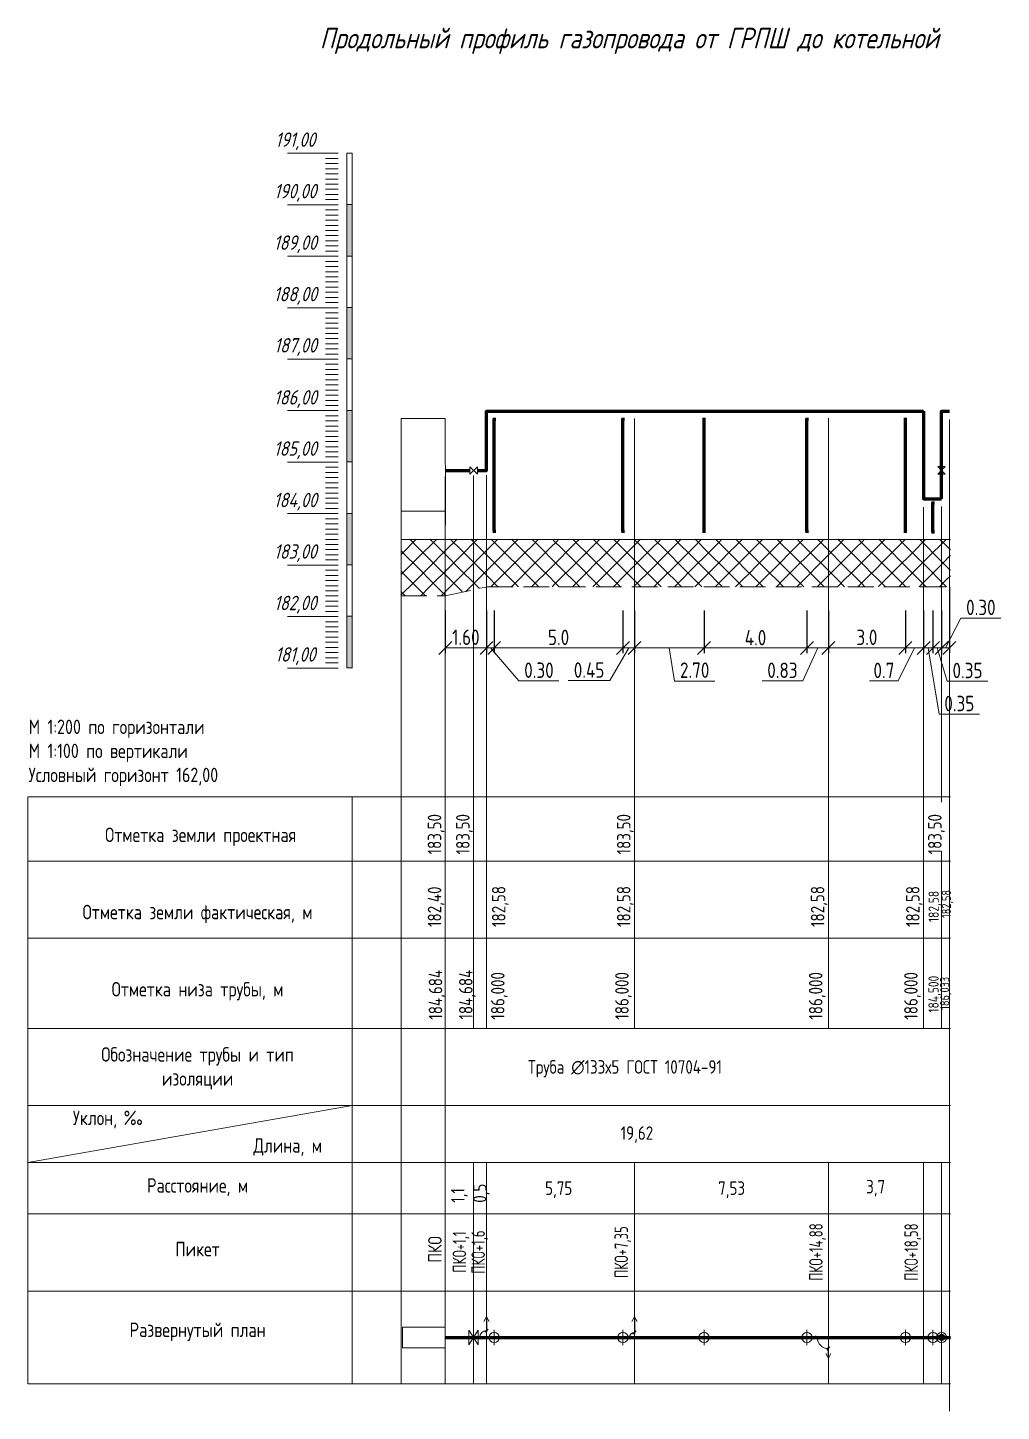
# Model space of a CAD drawing. Header units: inches. Extents: x -228863 to 215834, y 14270 to 189847.
# Drawn here: x 190357 to 209269, y 38203 to 65083 of the extents above; entities that cross this region are included whole.
import ezdxf
from ezdxf.enums import TextEntityAlignment as Align

# ---------------------------------------------------------------- set-up
doc = ezdxf.new("R2010")
doc.units = ezdxf.units.IN
doc.header["$MEASUREMENT"] = 0
doc.linetypes.add('Cплошная', pattern=[0])
doc.linetypes.add('GOST2.303 4', pattern=[7, 5, -2, 0])
doc.layers.get('0').update_dxf_attribs({"linetype": 'CONTINUOUS', "lineweight": 20})
doc.layers.get('Defpoints').update_dxf_attribs({"linetype": 'CONTINUOUS'})
doc.layers.add('_ГП_ГАЗ', color=7, linetype='CONTINUOUS', lineweight=20)
doc.layers.add('ГСН', color=30, linetype='CONTINUOUS', lineweight=60)
doc.styles.add('GOST 2.304', font='CS_Gost2304.shx')
doc.styles.add('ГОСТ 2.304', font='CS_Gost2304.shx')
doc.dimstyles.new('ГОСТ', dxfattribs={"dimtxt": 3.5, "dimasz": 2.5, "dimexe": 1, "dimexo": 0, "dimgap": 0.5, "dimtad": 1, "dimdec": 0, "dimzin": 1, "dimdsep": 46, "dimtxsty": 'ГОСТ 2.304', "dimblk": 'OBLIQUE', "dimblk1": 'OBLIQUE', "dimblk2": 'OBLIQUE', "dimcen": 3.5, "dimaunit": 1, "dimadec": 0, "dimazin": 0, "dimtfac": 1, "dimtdec": 1, "dimtmove": 0, "dimatfit": 3, "dimldrblk": 'OBLIQUE', "dimfxl": 1, "dimlwd": 20, "dimarcsym": 0})

# ---------------------------------------------------------------- blocks, each defined once
blk = doc.blocks.new('_Oblique')
at = {"color": 0, "linetype": 'ByBlock', "lineweight": -2}
blk.add_line((-0.5, -0.5), (0.5, 0.5), dxfattribs=at)
blk = doc.blocks.new('*D181')
at = {"layer": '_ГП_ГАЗ', "color": 0, "lineweight": -2}
for p, q in [((199269, 40038), (199269, 39745)), ((199258, 39638), (199112, 39638))]:
    blk.add_line(p, q, dxfattribs=at)
at = {"layer": '_ГП_ГАЗ', "color": 0, "lineweight": 20}
blk.add_arc((199269, 39638), 132, 90, 180, dxfattribs=at)
at = {"layer": 'Defpoints', "color": 0}
for p in [(199269, 40038), (199203, 39752), (199258, 39638), (199269, 39638)]:
    blk.add_point(p, dxfattribs=at)
at = {"layer": '_ГП_ГАЗ', "color": 0, "lineweight": 20, "xscale": 62.50000000000001, "yscale": 62.50000000000001, "zscale": 62.50000000000001}
blk.add_blockref('_Oblique', (199269, 39770), dxfattribs=at)
at = {"layer": '_ГП_ГАЗ', "color": 0, "lineweight": 20, "xscale": 62.50000000000001, "yscale": 62.50000000000001, "zscale": 62.50000000000001, "rotation": 270}
blk.add_blockref('_Oblique', (199137, 39638), dxfattribs=at)
blk = doc.blocks.new('*D182')
at = {"layer": '_ГП_ГАЗ', "color": 0, "lineweight": -2}
for p, q in [((202144, 40038), (202144, 39708)), ((202133, 39638), (202023, 39638))]:
    blk.add_line(p, q, dxfattribs=at)
at = {"layer": '_ГП_ГАЗ', "color": 0, "lineweight": 20}
blk.add_arc((202144, 39638), 95.6, 90, 180, dxfattribs=at)
at = {"layer": 'Defpoints', "color": 0}
for p in [(202144, 40038), (202061, 39686), (202133, 39638), (202144, 39638)]:
    blk.add_point(p, dxfattribs=at)
at = {"layer": '_ГП_ГАЗ', "color": 0, "lineweight": 20, "xscale": 62.50000000000001, "yscale": 62.50000000000001, "zscale": 62.50000000000001, "rotation": 270}
blk.add_blockref('_Oblique', (202048, 39638), dxfattribs=at)
at = {"layer": '_ГП_ГАЗ', "color": 0, "lineweight": 20, "xscale": 62.50000000000001, "yscale": 62.50000000000001, "zscale": 62.50000000000001}
blk.add_blockref('_Oblique', (202144, 39733), dxfattribs=at)
blk = doc.blocks.new('*D183')
at = {"color": 0, "lineweight": -2, "ltscale": 100}
for p, q in [((199269, 53761), (199269, 52933)), ((199419, 53761), (199419, 52933))]:
    blk.add_line(p, q, dxfattribs=at)
at = {"color": 0, "lineweight": 20, "ltscale": 100}
for p, q in [((199269, 53033), (199419, 53033)), ((199900, 52393), (199344, 53033)), ((200675, 52393), (199900, 52393))]:
    blk.add_line(p, q, dxfattribs=at)
at = {"layer": 'Defpoints', "color": 0}
for p in [(199269, 53761), (199419, 53761), (199419, 53033)]:
    blk.add_point(p, dxfattribs=at)
at = {"color": 0, "lineweight": 20, "xscale": 250, "yscale": 250, "zscale": 250, "rotation": 180}
blk.add_blockref('_Oblique', (199269, 53033), dxfattribs=at)
at = {"color": 0, "lineweight": 20, "xscale": 250, "yscale": 250, "zscale": 250}
blk.add_blockref('_Oblique', (199419, 53033), dxfattribs=at)
at = {"color": 0, "linetype": 'ByBlock', "lineweight": 25, "ltscale": 50, "insert": (200288, 52600), "char_height": 300, "attachment_point": 5, "style": 'ГОСТ 2.304'}
blk.add_mtext('0.30', dxfattribs=at)
blk = doc.blocks.new('*D184')
at = {"color": 0, "lineweight": -2}
for p, q in [((199419, 53761), (199419, 52933)), ((201919, 53761), (201919, 52933))]:
    blk.add_line(p, q, dxfattribs=at)
at = {"color": 0, "lineweight": 20}
blk.add_line((199419, 53033), (201919, 53033), dxfattribs=at)
at = {"layer": 'Defpoints', "color": 0}
for p in [(199419, 53761), (201919, 53761), (201919, 53033)]:
    blk.add_point(p, dxfattribs=at)
at = {"color": 0, "lineweight": 20, "xscale": 250, "yscale": 250, "zscale": 250, "rotation": 180}
blk.add_blockref('_Oblique', (199419, 53033), dxfattribs=at)
at = {"color": 0, "lineweight": 20, "xscale": 250, "yscale": 250, "zscale": 250}
blk.add_blockref('_Oblique', (201919, 53033), dxfattribs=at)
at = {"color": 0, "linetype": 'ByBlock', "lineweight": 25, "ltscale": 50, "insert": (200669, 53239), "char_height": 300, "attachment_point": 5, "style": 'ГОСТ 2.304'}
blk.add_mtext('5.0', dxfattribs=at)
blk = doc.blocks.new('*D185')
at = {"color": 0, "lineweight": -2}
for p, q in [((201919, 53761), (201919, 52933)), ((202144, 53761), (202144, 52933))]:
    blk.add_line(p, q, dxfattribs=at)
at = {"color": 0, "lineweight": 20}
for p, q in [((201667, 52398), (202032, 53033)), ((201919, 53033), (202144, 53033)), ((200858, 52398), (201667, 52398))]:
    blk.add_line(p, q, dxfattribs=at)
at = {"layer": 'Defpoints', "color": 0}
for p in [(201919, 53761), (202144, 53761), (202144, 53033)]:
    blk.add_point(p, dxfattribs=at)
at = {"color": 0, "lineweight": 20, "xscale": 250, "yscale": 250, "zscale": 250, "rotation": 180}
blk.add_blockref('_Oblique', (201919, 53033), dxfattribs=at)
at = {"color": 0, "lineweight": 20, "xscale": 250, "yscale": 250, "zscale": 250}
blk.add_blockref('_Oblique', (202144, 53033), dxfattribs=at)
at = {"color": 0, "linetype": 'ByBlock', "lineweight": 25, "ltscale": 50, "insert": (201262, 52604), "char_height": 300, "attachment_point": 5, "style": 'ГОСТ 2.304'}
blk.add_mtext('0.45', dxfattribs=at)
blk = doc.blocks.new('*D186')
at = {"color": 0, "lineweight": -2}
for p, q in [((203494, 53761), (203494, 52933)), ((205494, 53761), (205494, 52933))]:
    blk.add_line(p, q, dxfattribs=at)
at = {"color": 0, "lineweight": 20}
blk.add_line((203494, 53033), (205494, 53033), dxfattribs=at)
at = {"layer": 'Defpoints', "color": 0}
for p in [(203494, 53761), (205494, 53761), (205494, 53033)]:
    blk.add_point(p, dxfattribs=at)
at = {"color": 0, "lineweight": 20, "xscale": 250, "yscale": 250, "zscale": 250, "rotation": 180}
blk.add_blockref('_Oblique', (203494, 53033), dxfattribs=at)
at = {"color": 0, "lineweight": 20, "xscale": 250, "yscale": 250, "zscale": 250}
blk.add_blockref('_Oblique', (205494, 53033), dxfattribs=at)
at = {"color": 0, "linetype": 'ByBlock', "lineweight": 25, "ltscale": 50, "insert": (204494, 53233), "char_height": 300, "attachment_point": 5, "style": 'ГОСТ 2.304'}
blk.add_mtext('4.0', dxfattribs=at)
blk = doc.blocks.new('*D187')
at = {"color": 0, "lineweight": -2, "ltscale": 100}
for p, q in [((207759, 53761), (207759, 52933)), ((207941, 53761), (207941, 52933))]:
    blk.add_line(p, q, dxfattribs=at)
at = {"color": 0, "lineweight": 20, "ltscale": 100}
for p, q in [((207759, 53033), (207941, 53033)), ((208059, 51747), (207850, 53033)), ((208846, 51747), (208059, 51747))]:
    blk.add_line(p, q, dxfattribs=at)
at = {"layer": 'Defpoints', "color": 0}
for p in [(207759, 53761), (207941, 53761), (207941, 53033)]:
    blk.add_point(p, dxfattribs=at)
at = {"color": 0, "lineweight": 20, "xscale": 250, "yscale": 250, "zscale": 250, "rotation": 180}
blk.add_blockref('_Oblique', (207759, 53033), dxfattribs=at)
at = {"color": 0, "lineweight": 20, "xscale": 250, "yscale": 250, "zscale": 250}
blk.add_blockref('_Oblique', (207941, 53033), dxfattribs=at)
at = {"color": 0, "linetype": 'ByBlock', "lineweight": 25, "ltscale": 50, "insert": (208453, 51953), "char_height": 300, "attachment_point": 5, "style": 'ГОСТ 2.304'}
blk.add_mtext('0.35', dxfattribs=at)
blk = doc.blocks.new('*D188')
at = {"color": 0, "lineweight": -2, "ltscale": 100}
for p, q in [((208259, 54223), (208259, 52933)), ((208109, 53761), (208109, 52933))]:
    blk.add_line(p, q, dxfattribs=at)
at = {"color": 0, "lineweight": 20, "ltscale": 100}
for p, q in [((208484, 53614), (208184, 53033)), ((209259, 53614), (208484, 53614)), ((208109, 53033), (208259, 53033))]:
    blk.add_line(p, q, dxfattribs=at)
at = {"layer": 'Defpoints', "color": 0}
for p in [(208259, 54223), (208109, 53761), (208259, 53033)]:
    blk.add_point(p, dxfattribs=at)
at = {"color": 0, "lineweight": 20, "xscale": 250, "yscale": 250, "zscale": 250, "rotation": 180}
blk.add_blockref('_Oblique', (208109, 53033), dxfattribs=at)
at = {"color": 0, "lineweight": 20, "xscale": 250, "yscale": 250, "zscale": 250}
blk.add_blockref('_Oblique', (208259, 53033), dxfattribs=at)
at = {"color": 0, "linetype": 'ByBlock', "lineweight": 25, "ltscale": 50, "insert": (208871, 53820), "char_height": 300, "attachment_point": 5, "style": 'ГОСТ 2.304'}
blk.add_mtext('0.30', dxfattribs=at)
blk = doc.blocks.new('*D189')
at = {"color": 0, "lineweight": -2, "ltscale": 100}
for p, q in [((198469, 53761), (198469, 52933)), ((199269, 53761), (199269, 52933))]:
    blk.add_line(p, q, dxfattribs=at)
at = {"color": 0, "lineweight": 20, "ltscale": 100}
blk.add_line((198469, 53033), (199269, 53033), dxfattribs=at)
at = {"layer": 'Defpoints', "color": 0}
for p in [(198469, 53761), (199269, 53761), (199269, 53033)]:
    blk.add_point(p, dxfattribs=at)
at = {"color": 0, "lineweight": 20, "xscale": 250, "yscale": 250, "zscale": 250, "rotation": 180}
blk.add_blockref('_Oblique', (198469, 53033), dxfattribs=at)
at = {"color": 0, "lineweight": 20, "xscale": 250, "yscale": 250, "zscale": 250}
blk.add_blockref('_Oblique', (199269, 53033), dxfattribs=at)
at = {"color": 0, "linetype": 'ByBlock', "lineweight": 25, "ltscale": 50, "insert": (198869, 53241), "char_height": 300, "attachment_point": 5, "style": 'ГОСТ 2.304'}
blk.add_mtext('1.60', dxfattribs=at)
blk = doc.blocks.new('*D190')
at = {"color": 0, "lineweight": -2, "ltscale": 100}
for p, q in [((202144, 53761), (202144, 52933)), ((203494, 53761), (203494, 52933))]:
    blk.add_line(p, q, dxfattribs=at)
at = {"color": 0, "lineweight": 20, "ltscale": 100}
for p, q in [((202144, 53033), (203494, 53033)), ((202921, 52389), (202819, 53033)), ((203704, 52389), (202921, 52389))]:
    blk.add_line(p, q, dxfattribs=at)
at = {"layer": 'Defpoints', "color": 0}
for p in [(202144, 53761), (203494, 53761), (203494, 53033)]:
    blk.add_point(p, dxfattribs=at)
at = {"color": 0, "lineweight": 20, "xscale": 250, "yscale": 250, "zscale": 250, "rotation": 180}
blk.add_blockref('_Oblique', (202144, 53033), dxfattribs=at)
at = {"color": 0, "lineweight": 20, "xscale": 250, "yscale": 250, "zscale": 250}
blk.add_blockref('_Oblique', (203494, 53033), dxfattribs=at)
at = {"color": 0, "linetype": 'ByBlock', "lineweight": 25, "ltscale": 50, "insert": (203313, 52601), "char_height": 300, "attachment_point": 5, "style": 'ГОСТ 2.304'}
blk.add_mtext('2.70', dxfattribs=at)
blk = doc.blocks.new('*D191')
at = {"color": 0, "lineweight": -2, "ltscale": 100}
for p, q in [((205494, 53761), (205494, 52933)), ((205909, 53761), (205909, 52933))]:
    blk.add_line(p, q, dxfattribs=at)
at = {"color": 0, "lineweight": 20, "ltscale": 100}
for p, q in [((205411, 52392), (205702, 53033)), ((205494, 53033), (205909, 53033)), ((204623, 52392), (205411, 52392))]:
    blk.add_line(p, q, dxfattribs=at)
at = {"layer": 'Defpoints', "color": 0}
for p in [(205494, 53761), (205909, 53761), (205909, 53033)]:
    blk.add_point(p, dxfattribs=at)
at = {"color": 0, "lineweight": 20, "xscale": 250, "yscale": 250, "zscale": 250, "rotation": 180}
blk.add_blockref('_Oblique', (205494, 53033), dxfattribs=at)
at = {"color": 0, "lineweight": 20, "xscale": 250, "yscale": 250, "zscale": 250}
blk.add_blockref('_Oblique', (205909, 53033), dxfattribs=at)
at = {"color": 0, "linetype": 'ByBlock', "lineweight": 25, "ltscale": 50, "insert": (205017, 52599), "char_height": 300, "attachment_point": 5, "style": 'ГОСТ 2.304'}
blk.add_mtext('0.83', dxfattribs=at)
blk = doc.blocks.new('*D192')
at = {"color": 0, "lineweight": -2, "ltscale": 100}
for p, q in [((207941, 53761), (207941, 52933)), ((208109, 53761), (208109, 52933))]:
    blk.add_line(p, q, dxfattribs=at)
at = {"color": 0, "lineweight": 20, "ltscale": 100}
for p, q in [((207941, 53033), (208109, 53033)), ((208218, 52389), (208025, 53033)), ((209006, 52389), (208218, 52389))]:
    blk.add_line(p, q, dxfattribs=at)
at = {"layer": 'Defpoints', "color": 0}
for p in [(207941, 53761), (208109, 53761), (208109, 53033)]:
    blk.add_point(p, dxfattribs=at)
at = {"color": 0, "lineweight": 20, "xscale": 250, "yscale": 250, "zscale": 250, "rotation": 180}
blk.add_blockref('_Oblique', (207941, 53033), dxfattribs=at)
at = {"color": 0, "lineweight": 20, "xscale": 250, "yscale": 250, "zscale": 250}
blk.add_blockref('_Oblique', (208109, 53033), dxfattribs=at)
at = {"color": 0, "linetype": 'ByBlock', "lineweight": 25, "ltscale": 50, "insert": (208612, 52595), "char_height": 300, "attachment_point": 5, "style": 'ГОСТ 2.304'}
blk.add_mtext('0.35', dxfattribs=at)
blk = doc.blocks.new('*D193')
at = {"layer": '_ГП_ГАЗ', "color": 0, "lineweight": -2}
for p, q in [((205898, 39638), (205668, 39638)), ((205909, 39238), (205909, 39447))]:
    blk.add_line(p, q, dxfattribs=at)
at = {"layer": '_ГП_ГАЗ', "color": 0, "lineweight": 20}
blk.add_arc((205909, 39638), 216, 180, 270, dxfattribs=at)
at = {"layer": 'Defpoints', "color": 0}
for p in [(205722, 39530), (205898, 39638), (205909, 39638), (205909, 39238)]:
    blk.add_point(p, dxfattribs=at)
at = {"layer": '_ГП_ГАЗ', "color": 0, "lineweight": 20, "xscale": 62.50000000000001, "yscale": 62.50000000000001, "zscale": 62.50000000000001, "rotation": 90}
blk.add_blockref('_Oblique', (205693, 39638), dxfattribs=at)
at = {"layer": '_ГП_ГАЗ', "color": 0, "lineweight": 20, "xscale": 62.50000000000001, "yscale": 62.50000000000001, "zscale": 62.50000000000001}
blk.add_blockref('_Oblique', (205909, 39422), dxfattribs=at)
blk = doc.blocks.new('*D194')
at = {"color": 0, "lineweight": -2}
for p, q in [((207759, 53761), (207759, 52933)), ((207406, 53666), (207406, 52933))]:
    blk.add_line(p, q, dxfattribs=at)
at = {"color": 0, "lineweight": 20}
for p, q in [((207267, 52397), (207583, 53033)), ((207406, 53033), (207759, 53033)), ((206709, 52397), (207267, 52397))]:
    blk.add_line(p, q, dxfattribs=at)
at = {"layer": 'Defpoints', "color": 0}
for p in [(207759, 53761), (207406, 53666), (207759, 53033)]:
    blk.add_point(p, dxfattribs=at)
at = {"color": 0, "lineweight": 20, "xscale": 250, "yscale": 250, "zscale": 250, "rotation": 180}
blk.add_blockref('_Oblique', (207406, 53033), dxfattribs=at)
at = {"color": 0, "lineweight": 20, "xscale": 250, "yscale": 250, "zscale": 250}
blk.add_blockref('_Oblique', (207759, 53033), dxfattribs=at)
at = {"color": 0, "linetype": 'ByBlock', "lineweight": 25, "ltscale": 50, "insert": (206988, 52597), "char_height": 300, "attachment_point": 5, "style": 'ГОСТ 2.304'}
blk.add_mtext('0.7', dxfattribs=at)
blk = doc.blocks.new('*D195')
at = {"color": 0, "lineweight": -2}
for p, q in [((205909, 53761), (205909, 52933)), ((207406, 53761), (207406, 52933))]:
    blk.add_line(p, q, dxfattribs=at)
at = {"color": 0, "lineweight": 20}
blk.add_line((205909, 53033), (207406, 53033), dxfattribs=at)
at = {"layer": 'Defpoints', "color": 0}
for p in [(205909, 53761), (207406, 53761), (207406, 53033)]:
    blk.add_point(p, dxfattribs=at)
at = {"color": 0, "lineweight": 20, "xscale": 250, "yscale": 250, "zscale": 250, "rotation": 180}
blk.add_blockref('_Oblique', (205909, 53033), dxfattribs=at)
at = {"color": 0, "lineweight": 20, "xscale": 250, "yscale": 250, "zscale": 250}
blk.add_blockref('_Oblique', (207406, 53033), dxfattribs=at)
at = {"color": 0, "linetype": 'ByBlock', "lineweight": 25, "ltscale": 50, "insert": (206658, 53239), "char_height": 300, "attachment_point": 5, "style": 'ГОСТ 2.304'}
blk.add_mtext('3.0', dxfattribs=at)

msp = doc.modelspace()

# ---------------------------------------------------------------- hatches: boundary and pattern name
h = msp.add_hatch(color=256)
h.dxf.hatch_style = 1
h.paths.add_polyline_path([(196657.466, 61647.331), (196557.137, 61647.331), (196557.137, 60647.331), (196657.466, 60647.331)])
h = msp.add_hatch(color=256)
h.dxf.hatch_style = 1
h.paths.add_polyline_path([(196557.137, 58647.531), (196657.466, 58647.531), (196657.466, 59647.431), (196557.137, 59647.431)])
h = msp.add_hatch(color=256)
h.dxf.hatch_style = 1
h.paths.add_polyline_path([(196557.137, 56647.731), (196657.466, 56647.731), (196657.466, 57647.631), (196557.137, 57647.631)])
h = msp.add_hatch(color=256)
h.dxf.hatch_style = 1
h.paths.add_polyline_path([(196657.466, 55647.831), (196557.137, 55647.831), (196557.137, 54647.931), (196657.466, 54647.931)])
h = msp.add_hatch(color=256)
h.dxf.hatch_style = 1
h.paths.add_polyline_path([(196557.137, 52648.131), (196657.466, 52648.131), (196657.466, 53648.031), (196557.137, 53648.031)])
at = {"layer": 'ГСН', "linetype": 'Cплошная', "lineweight": 20, "ltscale": 20}
h = msp.add_hatch(dxfattribs=at)
h.set_pattern_fill('Грунт природного уплотнения', color=253, scale=200, pattern_type=2)
h.set_pattern_definition([(45, (291687.78, 56269.94), (-197.9899, 197.9899), [200]), (135, (291687.78, 56269.94), (-197.9899, -197.9899), [200])])
edge = h.paths.add_edge_path()
edge.add_line((197609.024, 55142.93), (197608.46, 54043.372))
edge.add_line((197608.46, 54043.372), (198471.036, 54043.372))
edge.add_line((198471.036, 54043.372), (199269.024, 54218.426))
edge.add_line((199269.024, 54218.426), (208279.024, 54222.93))
edge.add_line((208279.024, 54222.93), (208279.024, 55142.93))
edge.add_line((208279.024, 55142.93), (197609.027, 55147.403))
at = {"layer": 'ГСН', "linetype": 'Cплошная', "lineweight": 60, "ltscale": 20}
h = msp.add_hatch(color=256, dxfattribs=at)
h.dxf.hatch_style = 1
edge = h.paths.add_edge_path()
edge.add_arc((208109.024, 39637.814), 60.201, 359.64, 719.64)

# ---------------------------------------------------------------- linework, layer by layer
for p, q in [((196385.2, 62642.93), (195402.897, 62642.93)), ((196385.2, 62542.93), (196139.624, 62542.93)), ((196385.2, 62442.93), (196139.624, 62442.93)), ((196385.2, 62342.93), (196139.624, 62342.93)), ((196385.2, 62242.93), (196139.624, 62242.93)), ((196385.2, 62142.93), (196139.624, 62142.93)), ((196385.2, 62042.93), (196139.624, 62042.93)), ((196385.2, 61942.93), (196139.624, 61942.93)), ((196385.2, 61842.93), (196139.624, 61842.93)), ((196385.2, 61642.93), (195402.897, 61642.93)), ((196385.2, 61742.93), (196139.624, 61742.93)), ((196385.2, 61542.93), (196139.624, 61542.93)), ((196385.2, 61442.93), (196139.624, 61442.93)), ((196385.2, 61342.93), (196139.624, 61342.93)), ((196385.2, 61242.93), (196139.624, 61242.93)), ((196385.2, 61142.93), (196139.624, 61142.93)), ((196385.2, 61042.93), (196139.624, 61042.93)), ((196385.2, 60942.93), (196139.624, 60942.93)), ((196385.2, 60842.93), (196139.624, 60842.93)), ((196385.2, 60642.93), (195402.897, 60642.93)), ((196385.2, 60742.93), (196139.624, 60742.93)), ((196385.2, 60542.93), (196139.624, 60542.93)), ((196385.2, 60442.93), (196139.624, 60442.93)), ((196385.2, 60342.93), (196139.624, 60342.93)), ((196385.2, 60242.93), (196139.624, 60242.93)), ((196385.2, 60142.93), (196139.624, 60142.93)), ((196385.2, 60042.93), (196139.624, 60042.93)), ((196385.2, 59942.93), (196139.624, 59942.93)), ((196385.2, 59842.93), (196139.624, 59842.93)), ((196385.2, 59742.93), (196139.624, 59742.93)), ((196385.2, 59642.93), (195402.897, 59642.93)), ((196385.2, 59542.93), (196139.624, 59542.93)), ((196385.2, 59442.93), (196139.624, 59442.93)), ((196385.2, 59342.93), (196139.624, 59342.93)), ((196385.2, 59242.93), (196139.624, 59242.93)), ((196385.2, 59142.93), (196139.624, 59142.93)), ((196385.2, 59042.93), (196139.624, 59042.93)), ((196385.2, 58942.93), (196139.624, 58942.93)), ((196385.2, 58642.93), (195402.897, 58642.93)), ((196385.2, 58842.93), (196139.624, 58842.93)), ((196385.2, 58742.93), (196139.624, 58742.93)), ((196557.137, 58647.531), (196657.466, 58647.531)), ((196385.2, 58542.93), (196139.624, 58542.93)), ((196385.2, 58442.93), (196139.624, 58442.93)), ((196385.2, 58342.93), (196139.624, 58342.93)), ((196385.2, 58242.93), (196139.624, 58242.93)), ((196385.2, 58142.93), (196139.624, 58142.93)), ((196385.2, 58042.93), (196139.624, 58042.93)), ((196385.2, 57942.93), (196139.624, 57942.93)), ((196385.2, 57842.93), (196139.624, 57842.93)), ((196385.2, 57642.93), (195402.897, 57642.93)), ((196385.2, 57742.93), (196139.624, 57742.93)), ((196385.2, 57542.93), (196139.624, 57542.93)), ((196557.137, 57647.631), (196657.466, 57647.631)), ((196385.2, 57442.93), (196139.624, 57442.93)), ((196385.2, 57342.93), (196139.624, 57342.93)), ((196385.2, 57242.93), (196139.624, 57242.93)), ((196385.2, 57142.93), (196139.624, 57142.93)), ((196385.2, 57042.93), (196139.624, 57042.93)), ((196385.2, 56942.93), (196139.624, 56942.93)), ((196385.2, 56842.93), (196139.624, 56842.93)), ((196385.2, 56742.93), (196139.624, 56742.93)), ((196385.2, 56642.93), (195402.897, 56642.93)), ((196385.2, 56542.93), (196139.624, 56542.93)), ((196557.137, 56647.731), (196657.466, 56647.731)), ((196385.2, 56442.93), (196139.624, 56442.93)), ((196385.2, 56342.93), (196139.624, 56342.93)), ((196385.2, 56242.93), (196139.624, 56242.93)), ((196385.2, 56142.93), (196139.624, 56142.93)), ((196385.2, 56042.93), (196139.624, 56042.93)), ((196385.2, 55942.93), (196139.624, 55942.93)), ((196385.2, 55642.93), (195402.897, 55642.93)), ((196385.2, 55842.93), (196139.624, 55842.93)), ((196385.2, 55742.93), (196139.624, 55742.93)), ((196385.2, 55542.93), (196139.624, 55542.93)), ((196385.2, 55442.93), (196139.624, 55442.93)), ((196385.2, 55342.93), (196139.624, 55342.93)), ((196385.2, 55242.93), (196139.624, 55242.93)), ((196385.2, 55142.93), (196139.624, 55142.93)), ((196385.2, 55042.93), (196139.624, 55042.93)), ((196385.2, 54942.93), (196139.624, 54942.93)), ((196385.2, 54842.93), (196139.624, 54842.93)), ((196385.2, 54642.93), (195402.897, 54642.93)), ((196385.2, 54742.93), (196139.624, 54742.93)), ((196385.2, 54542.93), (196139.624, 54542.93)), ((196385.2, 54442.93), (196139.624, 54442.93)), ((196385.2, 54342.93), (196139.624, 54342.93)), ((196385.2, 54242.93), (196139.624, 54242.93)), ((196385.2, 54142.93), (196139.624, 54142.93)), ((196385.2, 54042.93), (196139.624, 54042.93)), ((196385.2, 53942.93), (196139.624, 53942.93)), ((196385.2, 53842.93), (196139.624, 53842.93)), ((196385.2, 53642.93), (195402.897, 53642.93)), ((196385.2, 53742.93), (196139.624, 53742.93)), ((196385.2, 53542.93), (196139.624, 53542.93)), ((196385.2, 53442.93), (196139.624, 53442.93)), ((196385.2, 53342.93), (196139.624, 53342.93)), ((196385.2, 53242.93), (196139.624, 53242.93)), ((196385.2, 53142.93), (196139.624, 53142.93)), ((196385.2, 53042.93), (196139.624, 53042.93)), ((196385.2, 52942.93), (196139.624, 52942.93)), ((196385.2, 52842.93), (196139.624, 52842.93)), ((196385.2, 52742.93), (196139.624, 52742.93)), ((196385.2, 52642.93), (195402.897, 52642.93)), ((196657.466, 50142.93), (208279.024, 50142.93)), ((190357.466, 48892.93), (208279.024, 48892.93)), ((190357.466, 47392.93), (208279.024, 47392.93)), ((190357.466, 47392.93), (208279.024, 47392.93)), ((190357.466, 45642.93), (208279.024, 45642.93)), ((190357.466, 45642.93), (208279.024, 45642.93)), ((190357.466, 44142.93), (206229.024, 44142.93)), ((190357.466, 44142.93), (208279.024, 44142.93)), ((190357.466, 43037.814), (208279.024, 43037.814)), ((190357.466, 42037.814), (208279.024, 42037.814))]:
    msp.add_line(p, q)
at = {"color": 3, "linetype": 'Cплошная', "lineweight": 20, "ltscale": 10}
for p, q in [((202144.024, 57489.595), (202144.024, 45642.93)), ((205909.024, 57495.305), (205909.024, 45642.93)), ((208259.024, 57469.714), (208259.024, 38202.913)), ((198469.024, 56361.358), (198469.024, 46732.059)), ((198469.024, 56361.358), (198469.024, 38737.814)), ((199019.024, 56381.239), (199019.024, 45642.93)), ((199269.024, 56387.866), (199269.024, 45642.93)), ((207759.024, 55769.903), (207759.024, 45642.93)), ((208109.024, 55779.844), (208109.024, 50037.654)), ((197609.024, 55142.93), (197609.024, 38737.814)), ((208109.024, 49082.848), (208109.024, 45642.93)), ((199019.024, 43037.814), (199019.024, 38737.814)), ((199269.024, 43037.814), (199269.024, 38737.814)), ((202144.024, 43037.814), (202144.024, 38737.814)), ((205909.024, 43037.814), (205909.024, 38737.814)), ((207759.024, 43037.814), (207759.024, 38737.814)), ((208109.024, 43037.814), (208109.024, 38737.814))]:
    msp.add_line(p, q, dxfattribs=at)
at = {"extrusion": (0, 1, 0)}
for points, elevation in [([(-196557.137, 0), (-196657.466, 0)], 62647.331), ([(-196557.137, 0), (-196657.466, 0)], 61647.331), ([(-196557.137, 0), (-196657.466, 0)], 60647.331), ([(-196557.137, 0), (-196657.466, 0)], 59647.431), ([(-196557.137, 0), (-196657.466, 0)], 55647.831), ([(-196557.137, 0), (-196657.466, 0)], 54647.931), ([(-196557.137, 0), (-196657.466, 0)], 53648.031), ([(-196557.137, 0), (-196657.466, 0)], 52648.131), ([(-196657.466, 0), (-190357.466, 0)], 50142.93), ([(-190357.466, 0), (-196657.466, 0)], 38737.814)]:
    msp.add_lwpolyline(points, dxfattribs=dict(at, elevation=elevation))
at = {"extrusion": (1, 0, 0)}
for points, elevation in [([(55653.656, 0), (62642.93, 0)], 196557.137), ([(52642.93, 0), (62642.93, 0)], 196557.137), ([(55653.656, 0), (62642.93, 0)], 196657.466), ([(52642.93, 0), (62642.93, 0)], 196657.466), ([(54647.931, 0), (55307.931, 0)], 196657.466), ([(50142.93, 0), (38737.814, 0)], 190357.466), ([(38737.814, 0), (50142.93, 0)], 196657.466)]:
    msp.add_lwpolyline(points, dxfattribs=dict(at, elevation=elevation))
at = {"linetype": 'Continuous', "lineweight": 20, "ltscale": 100}
msp.add_lwpolyline([(197609.024, 55142.93), (208279.024, 55142.93)], dxfattribs=at)
at = {"linetype": 'GOST2.303 4', "lineweight": 20, "ltscale": 100}
msp.add_lwpolyline([(197609.024, 54043.371), (198469.024, 54042.93), (199289.555, 54222.93), (208279.024, 54222.93)], dxfattribs=at)
for points in [[(190357.466, 43037.814), (196657.466, 44142.93)], [(190357.466, 40537.814), (208279.024, 40537.814)], [(193440.13, 38737.814), (208279.024, 38737.814)]]:
    msp.add_lwpolyline(points)
at = {"layer": '_ГП_ГАЗ', "color": 254, "linetype": 'Cплошная', "lineweight": 20, "ltscale": 25}
msp.add_line((196657.466, 38737.814), (196657.466, 40537.814), dxfattribs=at)
at = {"layer": '_ГП_ГАЗ', "linetype": 'Cплошная', "lineweight": 60, "ltscale": 25}
msp.add_line((198469.024, 39637.814), (208279.024, 39637.814), dxfattribs=at)
at = {"layer": '_ГП_ГАЗ', "linetype": 'Cплошная', "lineweight": 20, "ltscale": 25}
for points in [[(199219.024, 39951.212), (199269.024, 40037.814), (199269.024, 39637.814), (199269.024, 40037.814), (199319.024, 39951.212)], [(202094.024, 39951.212), (202144.024, 40037.814), (202144.024, 39637.814), (202144.024, 40037.814), (202194.024, 39951.212)], [(205859.024, 39324.417), (205909.024, 39237.814), (205909.024, 39637.814), (205909.024, 39237.814), (205959.024, 39324.417)]]:
    msp.add_lwpolyline(points, dxfattribs=at)
at = {"layer": 'ГСН', "linetype": 'Cплошная', "lineweight": 60, "ltscale": 10}
for p, q in [((199389.024, 57478.464), (199449.024, 57478.464)), ((199419.024, 55299.508), (199419.024, 57478.464)), ((201889.024, 57478.464), (201949.024, 57478.464)), ((201919.024, 55299.508), (201919.024, 57478.464)), ((203464.024, 57478.464), (203524.024, 57478.464)), ((203494.024, 55299.508), (203494.024, 57478.464)), ((205464.024, 57478.464), (205524.024, 57478.464)), ((205494.024, 55299.508), (205494.024, 57478.464)), ((207376.27, 57478.464), (207436.27, 57478.464)), ((207406.27, 55299.508), (207406.27, 57478.464)), ((207911.205, 55851.668), (207971.205, 55851.668)), ((207941.205, 55291.938), (207941.205, 55851.668)), ((199389.024, 55299.508), (199449.024, 55299.508)), ((201889.024, 55299.508), (201949.024, 55299.508)), ((203464.024, 55299.508), (203524.024, 55299.508)), ((205464.024, 55299.508), (205524.024, 55299.508)), ((207376.27, 55299.508), (207436.27, 55299.508)), ((207911.205, 55291.938), (207971.205, 55291.938))]:
    msp.add_line(p, q, dxfattribs=at)
at = {"layer": 'ГСН', "color": 7, "linetype": 'Cплошная', "lineweight": 20, "ltscale": 75}
msp.add_line((198469.024, 55142.489), (198469.626, 55691.987), dxfattribs=at)
at = {"layer": 'ГСН', "linetype": 'Cплошная', "lineweight": 20, "ltscale": 20}
for p, q in [((199419.024, 39787.814), (199419.024, 39487.814)), ((201919.024, 39787.814), (201919.024, 39487.814)), ((203494.024, 39787.814), (203494.024, 39487.814)), ((205494.024, 39787.814), (205494.024, 39487.814)), ((207406.27, 39787.814), (207406.27, 39487.814)), ((207941.205, 39787.814), (207941.205, 39487.814))]:
    msp.add_line(p, q, dxfattribs=at)
at = {"layer": 'ГСН', "linetype": 'Cплошная', "lineweight": 60, "ltscale": 10}
for points in [[(199092.887, 56482.059), (199269.024, 56482.059), (199269.024, 57632.059), (207759.024, 57632.059)], [(207759.024, 57632.059), (207759.024, 55932.059), (208109.024, 55932.059)], [(198469.024, 56482.059), (198945.161, 56482.059)]]:
    msp.add_lwpolyline(points, dxfattribs=at)
at = {"layer": 'ГСН', "linetype": 'Cплошная', "lineweight": 60, "ltscale": 20}
msp.add_lwpolyline([(208109.024, 55932.059), (208109.024, 57632.059), (208259.024, 57632.059)], dxfattribs=at)
at = {"layer": 'ГСН', "color": 7, "linetype": 'Cплошная', "lineweight": 20, "ltscale": 20}
for points in [[(197609.024, 55142.93), (197609.024, 57492.93), (198469.024, 57492.93), (198469.626, 55692.458), (197609.626, 55692.458)], [(197635.712, 39437.814), (197635.712, 39837.814), (198469.024, 39837.814), (198469.024, 39437.814), (197635.712, 39437.814)]]:
    msp.add_lwpolyline(points, dxfattribs=at)
at = {"layer": 'ГСН', "linetype": 'Cплошная', "lineweight": 20, "ltscale": 75}
for points in [[(198945.161, 56411.348), (198945.161, 56552.77), (199092.887, 56411.348), (199092.887, 56552.77), (198945.161, 56411.348)], [(208179.735, 56408.196), (208038.313, 56408.196), (208179.735, 56555.922), (208038.313, 56555.922), (208179.735, 56408.196)], [(198928.027, 39496.393), (198928.027, 39779.236), (199110.021, 39496.393), (199110.021, 39779.236), (198928.027, 39496.393)]]:
    msp.add_lwpolyline(points, dxfattribs=at)
at = {"layer": 'ГСН', "linetype": 'Cплошная', "lineweight": 20, "ltscale": 20}
for centre, radius in [((199419.024, 39637.814), 100), ((201919.024, 39637.814), 100), ((203494.024, 39637.814), 100), ((205494.024, 39637.814), 100), ((207406.27, 39637.814), 100), ((207941.205, 39637.814), 100), ((208109.024, 39637.814), 98.727), ((208109.024, 39637.814), 60.201)]:
    msp.add_circle(centre, radius, dxfattribs=at)

# ---------------------------------------------------------------- texts
at = {"style": 'GOST 2.304', "oblique": 15}
for s, height, p in [('Продольный профиль газопровода от ГРПШ до котельной', 400, (202043.514, 64827.501)), ('191,00', 280, (195555.612, 62875.237)), ('190,00', 280, (195555.612, 61875.036)), ('189,00', 280, (195555.612, 60875.136)), ('188,00', 280, (195555.612, 59875.236)), ('187,00', 280, (195559.431, 58879.737)), ('186,00', 280, (195557.606, 57869.052)), ('185,00', 280, (195555.612, 56874.536)), ('184,00', 280, (195555.612, 55874.637)), ('183,00', 280, (195555.612, 54874.737)), ('182,00', 280, (195555.612, 53874.837)), ('181,00', 280, (195555.612, 52874.937))]:
    msp.add_text(s, height=height, dxfattribs=at).set_placement(p, align=Align.MIDDLE)
at = {"linetype": 'Continuous', "ltscale": 75, "style": 'ГОСТ 2.304'}
for s, height, p in [('183,50', 262.5, (198390.975, 49021.681)), ('183,50', 262.5, (198940.975, 49021.681)), ('183,50', 262.5, (202065.975, 49021.681)), ('183,50', 262.5, (208109.024, 49021.681)), ('182,58', 262.5, (199638.04, 47612.62)), ('182,58', 262.5, (202065.975, 47612.62)), ('182,58', 262.5, (205830.975, 47612.62)), ('182,58', 262.5, (207680.975, 47612.62)), ('182,40', 262.5, (198390.975, 47612.62)), ('182,58', 200, (208054.568, 47707.273)), ('182,58', 180, (208290.01, 47786.217)), ('184,684', 262.5, (198410.562, 45811.105)), ('184,684', 262.5, (198999.41, 45813.907)), ('186,000', 262.5, (199619.72, 45811.105)), ('186,000', 262.5, (202030.831, 45811.105)), ('186,000', 262.5, (205794.059, 45811.105)), ('186,000', 262.5, (207644.059, 45811.105)), ('184,500', 200, (208052.246, 45948.45)), ('186,033', 180, (208259.024, 46003.014)), ('1,1', 262.5, (198843.64, 42254.837)), ('0,5', 262.5, (199269.024, 42254.837))]:
    msp.add_text(s, height=height, rotation=90, dxfattribs=at).set_placement(p)
for s, p in [('Труба ∅133х5 ГОСТ 10704-91', (200074.965, 44762.168)), ('19,62', (201875.283, 43477.239)), ('5,75', (200407.344, 42407.128)), ('7,53', (203768.378, 42407.128)), ('3,7', (206643.42, 42436.694))]:
    msp.add_text(s, height=262.5, dxfattribs=at).set_placement(p)
at = {"insert": (193104.358, 50995.453), "char_height": 280, "attachment_point": 5, "style": 'GOST 2.304'}
msp.add_mtext_dynamic_manual_height_columns('\\pxql;М 1:200 по горизонтали\\PМ 1:100 по вертикали\\PУсловный горизонт 162,00', width=5455.61782, gutter_width=25, heights=[-1333.96], dxfattribs=at)
at = {"char_height": 280, "attachment_point": 5, "style": 'GOST 2.304'}
for s, insert, width in [('\\pxqc;Отметка земли проектная', (193717.751, 49364.891), 4907.5111), ('\\pxqc;Отметка земли фактическая, м', (193657.466, 47864.891), 6000), ('\\pxqc;Отметка низа трубы, м', (193657.466, 46364.891), 6000), ('\\pxqc;Обозначение трубы и тип изоляции', (193657.466, 44864.891), 4367.28279), ('Уклон, ‰', (191928.977, 43870.844), 4367.28279), ('Длина, м', (195408.795, 43334.879), 4367.28279), ('\\pxqc;Расстояние, м', (193657.466, 42558.189), 4367.28279), ('\\pxqc;Пикет', (193657.466, 41354.171), 4367.28279), ('\\pxqc;Развернутый план', (193657.466, 39748.222), 4367.28279)]:
    msp.add_mtext(s, dxfattribs=dict(at, insert=insert, width=width))
at = {"linetype": 'Continuous', "ltscale": 75, "insert": (198267.369, 41347.963), "char_height": 262.5, "width": 1085.49631, "attachment_point": 5, "rotation": 90, "style": 'ГОСТ 2.304'}
msp.add_mtext('ПКО', dxfattribs=at)
at = {"layer": '_ГП_ГАЗ', "linetype": 'Cплошная', "lineweight": 20, "ltscale": 25, "char_height": 262.5, "attachment_point": 5, "rotation": 90, "style": 'ГОСТ 2.304'}
for s, insert, width in [('{\\W0.85;ПКО+1,1}', (198774.601, 41296.626), 1369.06867), ('{\\W0.85;ПКО+1,6}', (199138.625, 41296.626), 1369.06867), ('{\\W0.85;ПКО+7,35}', (201917.79, 41296.626), 1085.49631), ('{\\W0.85;ПКО+14,88}', (205698.868, 41296.626), 1085.49631), ('{\\W0.85;ПКО+18,58}', (207548.868, 41296.626), 1085.49631)]:
    msp.add_mtext(s, dxfattribs=dict(at, insert=insert, width=width))

# ---------------------------------------------------------------- dimensions: what is measured, and where the dimension line sits
at = {"lineweight": 25, "ltscale": 100}
for base, p1, p2, text, picture, middle in [((208259.024, 53032.6), (208109.024, 53761.259), (208259.024, 54222.93), '0.30', '*D188', (208533.511, 53613.52)), ((207941.205, 53032.6), (207759.024, 53761.259), (207941.205, 53761.259), '0.35', '*D187', (208109.024, 51747.084))]:
    dim = msp.add_linear_dim(base=base, p1=p1, p2=p2, text=text, dimstyle='ГОСТ', override={"dimscale": 100, "dimtxt": 3, "dimdec": 2, "dimlfac": 0.002, "dimtmove": 1}, dxfattribs=at)
    dim.commit()
    dim.dimension.update_dxf_attribs({"geometry": picture, "text_midpoint": middle, "dimtype": 160})
for base, p1, p2, picture, middle in [((199269.024, 53032.6), (198469.024, 53761.259), (199269.024, 53761.259), '*D189', (198869.024, 53032.6)), ((199419.024, 53032.6), (199269.024, 53761.259), (199419.024, 53761.259), '*D183', (199950.237, 52393.301)), ((203494.024, 53032.6), (202144.024, 53761.259), (203494.024, 53761.259), '*D190', (202971.28, 52389.423)), ((205909.024, 53032.6), (205494.024, 53761.259), (205909.024, 53761.259), '*D191', (205360.574, 52392.358))]:
    dim = msp.add_linear_dim(base=base, p1=p1, p2=p2, dimstyle='ГОСТ', override={"dimscale": 100, "dimtxt": 3, "dimdec": 2, "dimlfac": 0.002, "dimtmove": 1}, dxfattribs=at)
    dim.commit()
    dim.dimension.update_dxf_attribs({"geometry": picture, "text_midpoint": middle, "dimtype": 160})
at = {"lineweight": 25}
for base, p1, p2, override, picture, middle in [((201919.024, 53032.6), (199419.024, 53761.259), (201919.024, 53761.259), {"dimscale": 100, "dimtxt": 3, "dimdec": 1, "dimlfac": 0.002}, '*D184', (200669.024, 53238.814)), ((205494.024, 53032.6), (203494.024, 53761.259), (205494.024, 53761.259), {"dimscale": 100, "dimtxt": 3, "dimdec": 1, "dimlfac": 0.002, "dimtmove": 1}, '*D186', (204494.024, 53232.6))]:
    dim = msp.add_linear_dim(base=base, p1=p1, p2=p2, dimstyle='ГОСТ', override=override, dxfattribs=at)
    dim.commit()
    dim.dimension.update_dxf_attribs({"geometry": picture, "text_midpoint": middle})
for base, p1, p2, override, picture, middle in [((202144.024, 53032.6), (201919.024, 53761.259), (202144.024, 53761.259), {"dimscale": 100, "dimtxt": 3, "dimdec": 2, "dimlfac": 0.002, "dimtmove": 1}, '*D185', (201617.438, 52397.782)), ((207406.27, 53032.6), (205909.024, 53761.259), (207406.27, 53761.259), {"dimscale": 100, "dimtxt": 3, "dimdec": 1, "dimlfac": 0.002, "dimtmove": 1}, '*D195', (206657.647, 53032.6)), ((207759.024, 53032.6), (207406.27, 53665.972), (207759.024, 53761.259), {"dimscale": 100, "dimtxt": 3, "dimdec": 1, "dimlfac": 0.002, "dimtmove": 1}, '*D194', (207216.759, 52396.571))]:
    dim = msp.add_linear_dim(base=base, p1=p1, p2=p2, dimstyle='ГОСТ', override=override, dxfattribs=at)
    dim.commit()
    dim.dimension.update_dxf_attribs({"geometry": picture, "text_midpoint": middle, "dimtype": 160})
at = {"lineweight": 25, "ltscale": 100}
dim = msp.add_linear_dim(base=(208109.024, 53032.6), p1=(207941.205, 53761.259), p2=(208109.024, 53761.259), text='0.35', dimstyle='ГОСТ', override={"dimscale": 100, "dimtxt": 3, "dimdec": 2, "dimlfac": 0.002, "dimtmove": 1}, dxfattribs=at)
dim.commit()
dim.dimension.update_dxf_attribs({"geometry": '*D192', "text_midpoint": (208268.207, 52595.174)})
at = {"layer": '_ГП_ГАЗ'}
for base, center, p1, p2, picture, middle in [((199203.039, 39752.104), (199269.024, 39637.814), (199269.024, 40037.814), (199258.231, 39637.814), '*D181', (199161.095, 39713.757)), ((202061.236, 39685.612), (202144.024, 39637.814), (202144.024, 40037.814), (202133.231, 39637.814), '*D182', (202144.024, 39733.409)), ((205722.085, 39529.885), (205909.024, 39637.814), (205909.024, 39237.814), (205898.231, 39637.814), '*D193', (205756.389, 39485.179))]:
    dim = msp.add_angular_dim_3p(base=base, center=center, p1=p1, p2=p2, text=' ', dimstyle='ГОСТ', override={"dimscale": 25}, dxfattribs=at)
    dim.commit()
    dim.dimension.update_dxf_attribs({"geometry": picture, "text_midpoint": middle, "dimtype": 165})

doc.saveas('drawing.dxf')
